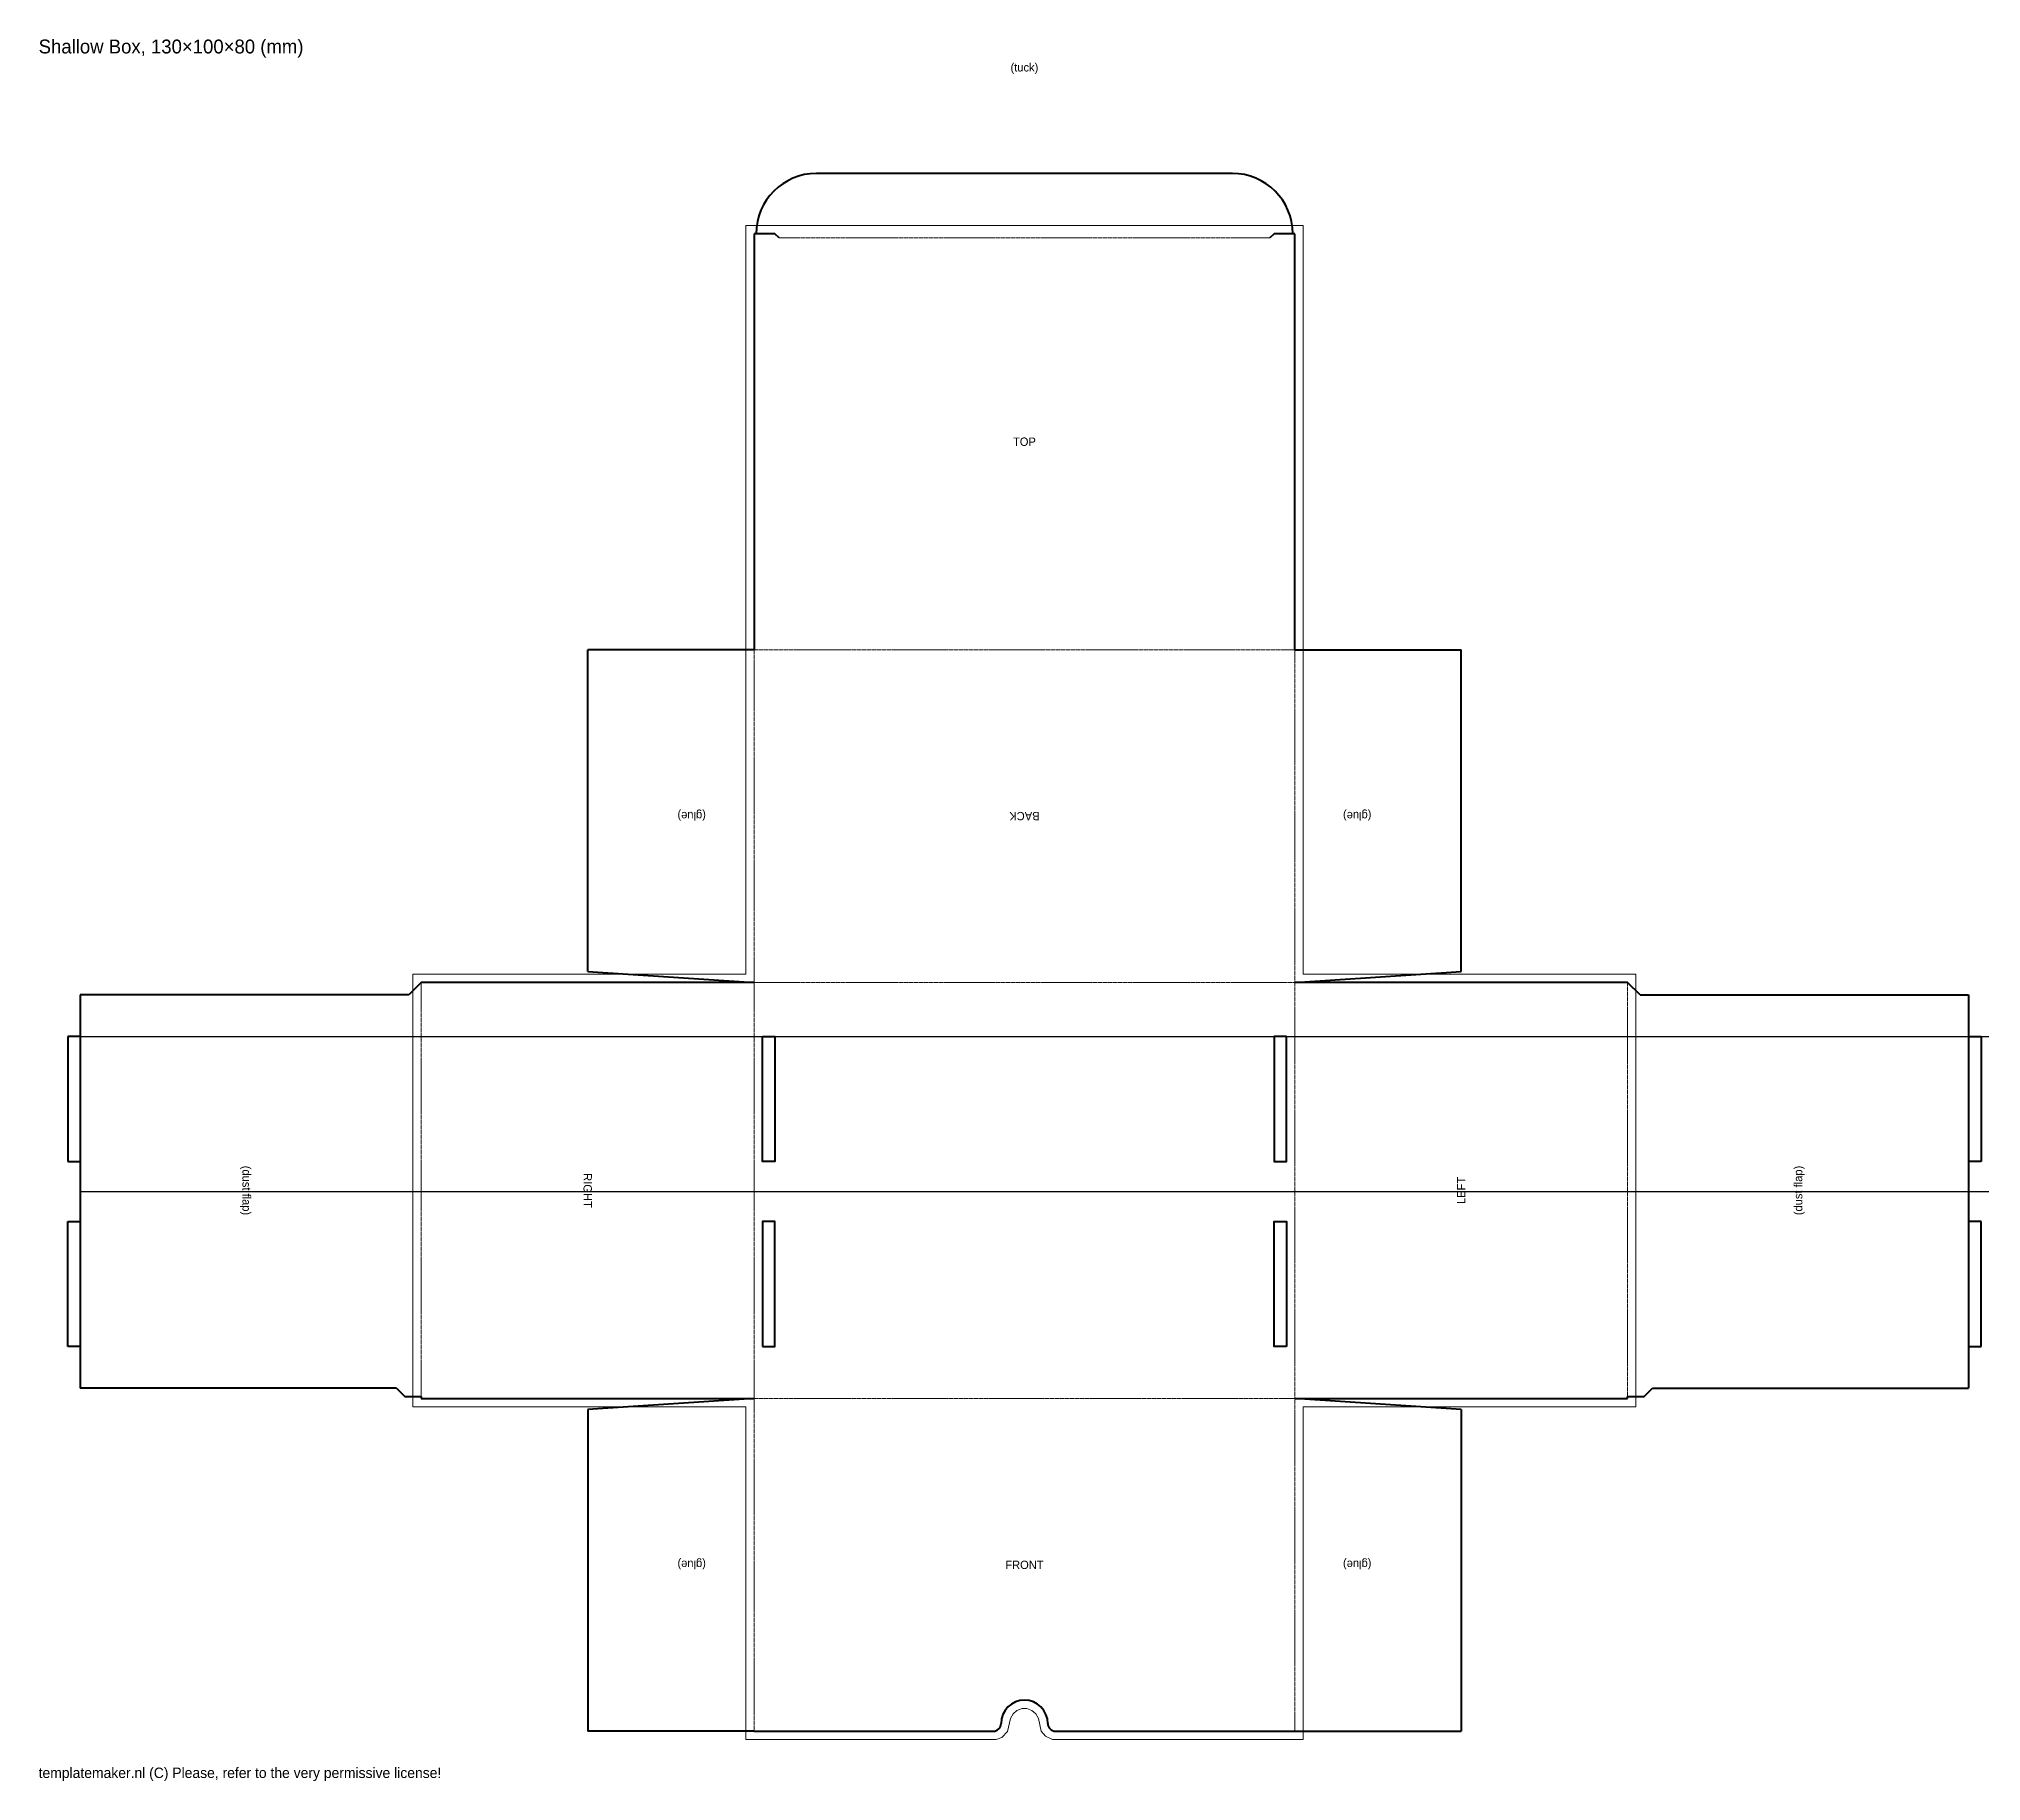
# Model space of a CAD drawing. Header units: millimetres. Extents: x 0 to 467, y 0 to 419.
import ezdxf
from ezdxf.enums import TextEntityAlignment as Align

# ---------------------------------------------------------------- set-up
doc = ezdxf.new("R2010")
doc.units = ezdxf.units.MM
doc.linetypes.add('DASHED', pattern=[0.6, 0.5, -0.1])
for name, color, linetype, lineweight in [('BLEED', 7, 'Continuous', 5), ('CUT', 10, 'Continuous', 40), ('FOLD', 140, 'DASHED', 15), ('TEXT', 7, 'Continuous', 0)]:
    doc.layers.add(name, color=color, linetype=linetype, lineweight=lineweight)
doc.styles.add('LiberationSerif', font='LiberationSerif-Regular.ttf')

msp = doc.modelspace()

# ---------------------------------------------------------------- linework, layer by layer
msp.add_line((10, 189), (10, 179))
for p in [(7, 179), (10, 141.75)]:
    msp.add_ray(p, (1, 0))
at = {"layer": 'BLEED'}
for p, q in [((170, 374), (170, 194)), ((304, 374), (170, 374)), ((304, 194), (304, 374)), ((170, 194), (90, 194)), ((90, 194), (90, 90)), ((384, 194), (304, 194)), ((384, 90), (384, 194)), ((90, 90), (170, 90)), ((170, 90), (170, 10)), ((304, 10), (304, 90)), ((304, 90), (384, 90)), ((232.96, 11.95), (233.61, 15.08)), ((233.61, 15.08), (234.25, 16.19)), ((234.25, 16.19), (235.2, 16.99)), ((235.2, 16.99), (236.46, 17.45)), ((236.46, 17.45), (237, 17.49)), ((237, 17.49), (237.54, 17.45)), ((237.54, 17.45), (238.8, 16.99)), ((238.8, 16.99), (239.75, 16.19)), ((239.75, 16.19), (240.39, 15.08)), ((240.39, 15.08), (241.02, 12.04)), ((170, 10), (230.18, 10.03)), ((230.18, 10.03), (231.54, 10.52)), ((231.54, 10.52), (232.96, 11.95)), ((241.02, 12.04), (242.05, 10.81)), ((242.05, 10.81), (243.73, 10.03)), ((243.73, 10.03), (304, 10))]:
    msp.add_line(p, q, dxfattribs=at)
at = {"layer": 'CUT'}
for p, q in [((287, 386.5), (187, 386.5)), ((172, 372), (172, 272)), ((177, 372), (172, 372)), ((178, 371), (177, 372)), ((297, 372), (296, 371)), ((302, 372), (297, 372)), ((302, 272), (302, 372)), ((132, 194.63), (132, 272)), ((172, 272), (132, 272)), ((302, 272), (342, 272)), ((342, 194.63), (342, 272)), ((92, 192), (89, 189)), ((172, 192), (92, 192)), ((132, 194.63), (172, 192)), ((302, 192), (342, 194.63)), ((382, 192), (302, 192)), ((385, 189), (382, 192)), ((10, 189), (10, 94.5)), ((89, 189), (10, 189)), ((385, 189), (464, 189)), ((464, 189), (464, 94.5)), ((10, 179), (7, 179)), ((7, 179), (7, 149)), ((464, 179), (467, 179)), ((467, 179), (467, 149)), ((7, 149), (10, 149)), ((467, 149), (464, 149)), ((7, 104.5), (7, 134.5)), ((7, 134.5), (10, 134.5)), ((467, 134.5), (464, 134.5)), ((467, 104.5), (467, 134.5)), ((10, 104.5), (7, 104.5)), ((464, 104.5), (467, 104.5)), ((86, 94.5), (10, 94.5)), ((86, 94.5), (88, 92.5)), ((386, 92.5), (388, 94.5)), ((388, 94.5), (464, 94.5)), ((88, 92.5), (92, 92.5)), ((92, 92.5), (92, 92)), ((92, 92), (172, 92)), ((172, 92), (132, 89.37)), ((132, 89.37), (132, 12)), ((342, 89.37), (302, 92)), ((302, 92), (382, 92)), ((342, 89.37), (342, 12)), ((382, 92), (382, 92.5)), ((382, 92.5), (386, 92.5)), ((172, 12), (132, 12)), ((172, 12), (229.5, 12)), ((244.5, 12), (302, 12)), ((302, 12), (342, 12))]:
    msp.add_line(p, q, dxfattribs=at)
for points in [[(174, 179), (177, 179), (177, 149), (174, 149)], [(300, 179), (297, 179), (297, 149), (300, 149)], [(174, 104.5), (177, 104.5), (177, 134.5), (174, 134.5)], [(300, 104.5), (297, 104.5), (297, 134.5), (300, 134.5)]]:
    msp.add_lwpolyline(points, close=True, dxfattribs=at)
for centre, radius, start, end in [((187, 372), 14.5, 90, 180), ((287, 372), 14.5, 0, 90), ((237, 13.87), 5.62, 90, 180), ((237, 13.87), 5.62, 0, 90), ((229.5, 13.87), 1.88, -89.9994, 0.0009), ((244.5, 13.87), 1.88, 180, 269.9995)]:
    msp.add_arc(centre, radius, start, end, dxfattribs=at)
at = {"layer": 'FOLD'}
for p, q in [((296, 371), (178, 371)), ((172, 272), (302, 272)), ((172, 272), (172, 192)), ((302, 192), (302, 272)), ((92, 192), (92, 92.5)), ((302, 192), (172, 192)), ((172, 192), (172, 92)), ((302, 92), (302, 192)), ((382, 92), (382, 192)), ((172, 92), (237, 92)), ((172, 92), (172, 12)), ((237, 92), (302, 92)), ((302, 12), (302, 92))]:
    msp.add_line(p, q, dxfattribs=at)

# ---------------------------------------------------------------- texts
at = {"style": 'LiberationSerif'}
for s, rotation, p in [('(tuck)', 360, (237, 412)), ('TOP', 360, (237, 322)), ('(glue)', 180, (157, 232)), ('(glue)', 180, (317, 232)), ('BACK', 180, (237, 232)), ('(dust flap)', 270, (50, 142)), ('RIGHT', 270, (132, 142)), ('LEFT', 90, (342, 142)), ('(dust flap)', 90, (423, 142)), ('(glue)', 180, (157, 52)), ('FRONT', 360, (237, 52)), ('(glue)', 180, (317, 52))]:
    msp.add_text(s, height=2, rotation=rotation, dxfattribs=at).set_placement(p, align=Align.MIDDLE_CENTER)
at = {"layer": 'TEXT'}
msp.add_text('Shallow Box, 130×100×80 (mm)', height=3.3333, dxfattribs=at).set_placement((0, 418.67), align=Align.TOP_LEFT)
msp.add_text('templatemaker.nl (C) Please, refer to the very permissive license!', height=2.5, dxfattribs=at).set_placement((0, 0), align=Align.BOTTOM_LEFT)

doc.saveas('drawing.dxf')
